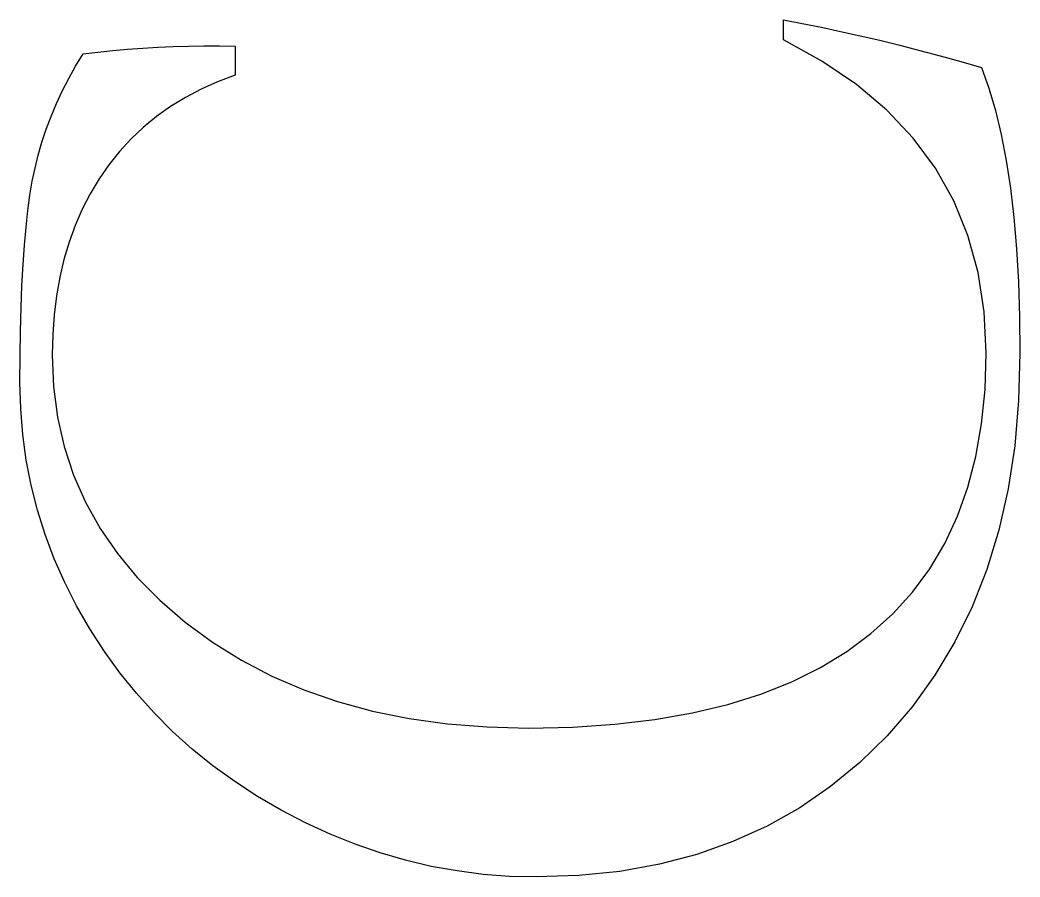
# Model space of a CAD drawing. Header units: millimetres. Extents: x -105 to 105, y -148 to 148.
# Drawn here: x -71.053 to -69.308, y 43.943 to 45.439 of the extents above; entities that cross this region are included whole.
import ezdxf

# ---------------------------------------------------------------- set-up
doc = ezdxf.new("R2010")
doc.units = ezdxf.units.MM
doc.layers.get('0').update_dxf_attribs({"lineweight": 18})

msp = doc.modelspace()

# ---------------------------------------------------------------- linework, layer by layer
at = {"color": 7, "lineweight": 30, "ltscale": 0.000871658}
msp.add_line((-69.7207, 45.4044), (-69.7207, 45.4393), dxfattribs=at)
at = {"color": 7, "lineweight": 30, "ltscale": 0.000836623}
msp.add_line((-69.7207, 45.4393), (-69.6878, 45.4332), dxfattribs=at)
at = {"color": 7, "lineweight": 30, "ltscale": 0.000848709}
msp.add_line((-69.6878, 45.4332), (-69.6545, 45.4265), dxfattribs=at)
at = {"color": 7, "lineweight": 30, "ltscale": 0.00085972}
msp.add_line((-69.6545, 45.4265), (-69.6208, 45.4194), dxfattribs=at)
at = {"color": 7, "lineweight": 30, "ltscale": 0.000871548}
msp.add_line((-69.6208, 45.4194), (-69.5868, 45.4118), dxfattribs=at)
at = {"color": 7, "lineweight": 30, "ltscale": 0.000883567}
msp.add_line((-69.5868, 45.4118), (-69.5524, 45.4038), dxfattribs=at)
at = {"color": 7, "lineweight": 30, "ltscale": 0.000662568}
msp.add_line((-70.8393, 45.3902), (-70.8128, 45.3917), dxfattribs=at)
at = {"color": 7, "lineweight": 30, "ltscale": 0.000666287}
msp.add_line((-70.8128, 45.3917), (-70.7862, 45.3928), dxfattribs=at)
at = {"color": 7, "lineweight": 30, "ltscale": 0.000670143}
msp.add_line((-70.7862, 45.3928), (-70.7594, 45.3936), dxfattribs=at)
at = {"color": 7, "lineweight": 30, "ltscale": 0.000674133}
msp.add_line((-70.7594, 45.3936), (-70.7324, 45.394), dxfattribs=at)
at = {"color": 7, "lineweight": 30, "ltscale": 0.000677491}
msp.add_line((-70.7324, 45.394), (-70.7053, 45.3941), dxfattribs=at)
at = {"color": 7, "lineweight": 30, "ltscale": 0.000682124}
msp.add_line((-70.7053, 45.3941), (-70.678, 45.3937), dxfattribs=at)
at = {"color": 7, "lineweight": 30, "ltscale": 0.001274}
for p, q in [((-70.678, 45.3937), (-70.678, 45.3427)), ((-69.5296, 44.4025), (-69.4954, 44.4403))]:
    msp.add_line(p, q, dxfattribs=at)
at = {"color": 7, "lineweight": 30, "ltscale": 0.001917}
msp.add_line((-69.6534, 45.3676), (-69.7207, 45.4044), dxfattribs=at)
at = {"color": 7, "lineweight": 30, "ltscale": 0.000895692}
msp.add_line((-69.5524, 45.4038), (-69.5176, 45.3952), dxfattribs=at)
at = {"color": 7, "lineweight": 30, "ltscale": 0.000907455}
msp.add_line((-69.5176, 45.3952), (-69.4824, 45.3862), dxfattribs=at)
at = {"color": 7, "lineweight": 30, "ltscale": 0.000627981}
msp.add_line((-70.9565, 45.3588), (-70.9435, 45.3803), dxfattribs=at)
at = {"color": 7, "lineweight": 30, "ltscale": 0.000650274}
msp.add_line((-70.9435, 45.3803), (-70.9177, 45.3833), dxfattribs=at)
at = {"color": 7, "lineweight": 30, "ltscale": 0.000653006}
msp.add_line((-70.9177, 45.3833), (-70.8917, 45.386), dxfattribs=at)
at = {"color": 7, "lineweight": 30, "ltscale": 0.000656322}
msp.add_line((-70.8917, 45.386), (-70.8656, 45.3883), dxfattribs=at)
at = {"color": 7, "lineweight": 30, "ltscale": 0.00065938}
msp.add_line((-70.8656, 45.3883), (-70.8393, 45.3902), dxfattribs=at)
at = {"color": 7, "lineweight": 30, "ltscale": 0.000919779}
msp.add_line((-69.4824, 45.3862), (-69.4469, 45.3766), dxfattribs=at)
at = {"color": 7, "lineweight": 30, "ltscale": 0.000931778}
msp.add_line((-69.4469, 45.3766), (-69.411, 45.3666), dxfattribs=at)
at = {"color": 7, "lineweight": 30, "ltscale": 0.00062054}
msp.add_line((-70.9685, 45.3371), (-70.9565, 45.3588), dxfattribs=at)
at = {"color": 7, "lineweight": 30, "ltscale": 0.001818}
msp.add_line((-69.5932, 45.3268), (-69.6534, 45.3676), dxfattribs=at)
at = {"color": 7, "lineweight": 30, "ltscale": 0.000944232}
msp.add_line((-69.411, 45.3666), (-69.3747, 45.3562), dxfattribs=at)
at = {"color": 7, "lineweight": 30, "ltscale": 0.000811808}
msp.add_line((-70.678, 45.3427), (-70.7084, 45.3313), dxfattribs=at)
at = {"color": 7, "lineweight": 30, "ltscale": 0.000951901}
msp.add_line((-69.3747, 45.3562), (-69.362, 45.3203), dxfattribs=at)
at = {"color": 7, "lineweight": 30, "ltscale": 0.000613146}
msp.add_line((-70.9797, 45.3152), (-70.9685, 45.3371), dxfattribs=at)
at = {"color": 7, "lineweight": 30, "ltscale": 0.000791189}
msp.add_line((-70.7084, 45.3313), (-70.7373, 45.3183), dxfattribs=at)
at = {"color": 7, "lineweight": 30, "ltscale": 0.001737}
msp.add_line((-69.5401, 45.282), (-69.5932, 45.3268), dxfattribs=at)
at = {"color": 7, "lineweight": 30, "ltscale": 0.000606569}
msp.add_line((-70.9899, 45.2932), (-70.9797, 45.3152), dxfattribs=at)
at = {"color": 7, "lineweight": 30, "ltscale": 0.000774509}
msp.add_line((-70.7373, 45.3183), (-70.7647, 45.3039), dxfattribs=at)
at = {"color": 7, "lineweight": 30, "ltscale": 0.001016}
msp.add_line((-69.362, 45.3203), (-69.3506, 45.2813), dxfattribs=at)
at = {"color": 7, "lineweight": 30, "ltscale": 0.000601316}
msp.add_line((-70.9992, 45.271), (-70.9899, 45.2932), dxfattribs=at)
at = {"color": 7, "lineweight": 30, "ltscale": 0.000750342}
msp.add_line((-70.7907, 45.288), (-70.8152, 45.2707), dxfattribs=at)
at = {"color": 7, "lineweight": 30, "ltscale": 0.000760751}
msp.add_line((-70.7647, 45.3039), (-70.7907, 45.288), dxfattribs=at)
at = {"color": 7, "lineweight": 30, "ltscale": 0.000596716}
msp.add_line((-71.0076, 45.2487), (-70.9992, 45.271), dxfattribs=at)
at = {"color": 7, "lineweight": 30, "ltscale": 0.000743136}
msp.add_line((-70.8152, 45.2707), (-70.8382, 45.2518), dxfattribs=at)
at = {"color": 7, "lineweight": 30, "ltscale": 0.001676}
msp.add_line((-69.4941, 45.2332), (-69.5401, 45.282), dxfattribs=at)
at = {"color": 7, "lineweight": 30, "ltscale": 0.001082}
msp.add_line((-69.3506, 45.2813), (-69.3405, 45.2392), dxfattribs=at)
at = {"color": 7, "lineweight": 30, "ltscale": 0.000739795}
msp.add_line((-70.8382, 45.2518), (-70.8597, 45.2315), dxfattribs=at)
at = {"color": 7, "lineweight": 30, "ltscale": 0.000592903}
msp.add_line((-71.0151, 45.2262), (-71.0076, 45.2487), dxfattribs=at)
at = {"color": 7, "lineweight": 30, "ltscale": 0.001151}
msp.add_line((-69.3405, 45.2392), (-69.3318, 45.194), dxfattribs=at)
at = {"color": 7, "lineweight": 30, "ltscale": 0.00058957}
msp.add_line((-71.0216, 45.2035), (-71.0151, 45.2262), dxfattribs=at)
at = {"color": 7, "lineweight": 30, "ltscale": 0.000740266}
msp.add_line((-70.8597, 45.2315), (-70.8797, 45.2097), dxfattribs=at)
at = {"color": 7, "lineweight": 30, "ltscale": 0.001639}
msp.add_line((-69.4552, 45.1805), (-69.4941, 45.2332), dxfattribs=at)
at = {"color": 7, "lineweight": 30, "ltscale": 0.000588151}
msp.add_line((-71.0273, 45.1807), (-71.0216, 45.2035), dxfattribs=at)
at = {"color": 7, "lineweight": 30, "ltscale": 0.000744129}
msp.add_line((-70.8797, 45.2097), (-70.8983, 45.1865), dxfattribs=at)
at = {"color": 7, "lineweight": 30, "ltscale": 0.000751763}
msp.add_line((-70.8983, 45.1865), (-70.9154, 45.1617), dxfattribs=at)
at = {"color": 7, "lineweight": 30, "ltscale": 0.001222}
msp.add_line((-69.3318, 45.194), (-69.3244, 45.1456), dxfattribs=at)
at = {"color": 7, "lineweight": 30, "ltscale": 0.000586428}
msp.add_line((-71.032, 45.1577), (-71.0273, 45.1807), dxfattribs=at)
at = {"color": 7, "lineweight": 30, "ltscale": 0.001626}
msp.add_line((-69.4233, 45.1238), (-69.4552, 45.1805), dxfattribs=at)
at = {"color": 7, "lineweight": 30, "ltscale": 0.000615217}
msp.add_line((-71.0361, 45.1334), (-71.032, 45.1577), dxfattribs=at)
at = {"color": 7, "lineweight": 30, "ltscale": 0.000757222}
msp.add_line((-70.9154, 45.1617), (-70.9309, 45.1357), dxfattribs=at)
at = {"color": 7, "lineweight": 30, "ltscale": 0.000673391}
msp.add_line((-71.0398, 45.1068), (-71.0361, 45.1334), dxfattribs=at)
at = {"color": 7, "lineweight": 30, "ltscale": 0.000760234}
msp.add_line((-70.9309, 45.1357), (-70.9448, 45.1087), dxfattribs=at)
at = {"color": 7, "lineweight": 30, "ltscale": 0.001295}
msp.add_line((-69.3244, 45.1456), (-69.3184, 45.0942), dxfattribs=at)
at = {"color": 7, "lineweight": 30, "ltscale": 0.001638}
msp.add_line((-69.3985, 45.0632), (-69.4233, 45.1238), dxfattribs=at)
at = {"color": 7, "lineweight": 30, "ltscale": 0.000731902}
msp.add_line((-71.043, 45.0777), (-71.0398, 45.1068), dxfattribs=at)
at = {"color": 7, "lineweight": 30, "ltscale": 0.000766336}
msp.add_line((-70.9448, 45.1087), (-70.9571, 45.0806), dxfattribs=at)
at = {"color": 7, "lineweight": 30, "ltscale": 0.000790822}
msp.add_line((-71.0458, 45.0461), (-71.043, 45.0777), dxfattribs=at)
at = {"color": 7, "lineweight": 30, "ltscale": 0.000775426}
msp.add_line((-70.9571, 45.0806), (-70.9677, 45.0515), dxfattribs=at)
at = {"color": 7, "lineweight": 30, "ltscale": 0.001369}
msp.add_line((-69.3184, 45.0942), (-69.3137, 45.0397), dxfattribs=at)
at = {"color": 7, "lineweight": 30, "ltscale": 0.001675}
for p, q in [((-69.3808, 44.9985), (-69.3985, 45.0632)), ((-69.5396, 44.1896), (-69.5875, 44.1427))]:
    msp.add_line(p, q, dxfattribs=at)
at = {"color": 7, "lineweight": 30, "ltscale": 0.000850066}
msp.add_line((-71.0481, 45.0122), (-71.0458, 45.0461), dxfattribs=at)
at = {"color": 7, "lineweight": 30, "ltscale": 0.000787581}
msp.add_line((-70.9677, 45.0515), (-70.9767, 45.0213), dxfattribs=at)
at = {"color": 7, "lineweight": 30, "ltscale": 0.001444}
msp.add_line((-69.3137, 45.0397), (-69.3104, 44.982), dxfattribs=at)
at = {"color": 7, "lineweight": 30, "ltscale": 0.000909741}
msp.add_line((-71.0501, 44.9759), (-71.0481, 45.0122), dxfattribs=at)
at = {"color": 7, "lineweight": 30, "ltscale": 0.000801853}
msp.add_line((-70.9767, 45.0213), (-70.9841, 44.99), dxfattribs=at)
at = {"color": 7, "lineweight": 30, "ltscale": 0.00081958}
msp.add_line((-70.9841, 44.99), (-70.9898, 44.9578), dxfattribs=at)
at = {"color": 7, "lineweight": 30, "ltscale": 0.001735}
msp.add_line((-69.3702, 44.9299), (-69.3808, 44.9985), dxfattribs=at)
at = {"color": 7, "lineweight": 30, "ltscale": 0.000969478}
msp.add_line((-71.0516, 44.9371), (-71.0501, 44.9759), dxfattribs=at)
at = {"color": 7, "lineweight": 30, "ltscale": 0.00152}
msp.add_line((-69.3104, 44.982), (-69.3083, 44.9212), dxfattribs=at)
at = {"color": 7, "lineweight": 30, "ltscale": 0.00083919}
msp.add_line((-70.9898, 44.9578), (-70.9939, 44.9244), dxfattribs=at)
at = {"color": 7, "lineweight": 30, "ltscale": 0.00103}
msp.add_line((-71.0526, 44.896), (-71.0516, 44.9371), dxfattribs=at)
at = {"color": 7, "lineweight": 30, "ltscale": 0.000861262}
msp.add_line((-70.9939, 44.9244), (-70.9964, 44.8901), dxfattribs=at)
at = {"color": 7, "lineweight": 30, "ltscale": 0.001816}
msp.add_line((-69.3667, 44.8573), (-69.3702, 44.9299), dxfattribs=at)
at = {"color": 7, "lineweight": 30, "ltscale": 0.001597}
msp.add_line((-69.3083, 44.9212), (-69.3077, 44.8573), dxfattribs=at)
at = {"color": 7, "lineweight": 30, "ltscale": 0.00109}
msp.add_line((-71.0533, 44.8524), (-71.0526, 44.896), dxfattribs=at)
at = {"color": 7, "lineweight": 30, "ltscale": 0.000885631}
msp.add_line((-70.9964, 44.8901), (-70.9972, 44.8547), dxfattribs=at)
at = {"color": 7, "lineweight": 30, "ltscale": 0.00115}
for p, q in [((-71.0535, 44.8064), (-71.0533, 44.8524)), ((-70.8502, 44.2636), (-70.8791, 44.2994))]:
    msp.add_line(p, q, dxfattribs=at)
at = {"color": 7, "lineweight": 30, "ltscale": 0.001385}
msp.add_line((-70.9972, 44.8547), (-70.9949, 44.7993), dxfattribs=at)
at = {"color": 7, "lineweight": 30, "ltscale": 0.001583}
msp.add_line((-69.3687, 44.794), (-69.3667, 44.8573), dxfattribs=at)
at = {"color": 7, "lineweight": 30, "ltscale": 0.002062}
msp.add_line((-69.3077, 44.8573), (-69.31, 44.7749), dxfattribs=at)
at = {"color": 7, "lineweight": 30, "ltscale": 0.001146}
for p, q in [((-71.0523, 44.7606), (-71.0535, 44.8064)), ((-70.9547, 44.4162), (-70.9754, 44.4571))]:
    msp.add_line(p, q, dxfattribs=at)
at = {"color": 7, "lineweight": 30, "ltscale": 0.001347}
msp.add_line((-70.9949, 44.7993), (-70.9879, 44.7459), dxfattribs=at)
at = {"color": 7, "lineweight": 30, "ltscale": 0.00151}
msp.add_line((-69.3747, 44.7339), (-69.3687, 44.794), dxfattribs=at)
at = {"color": 7, "lineweight": 30, "ltscale": 0.001982}
msp.add_line((-69.31, 44.7749), (-69.3169, 44.6959), dxfattribs=at)
at = {"color": 7, "lineweight": 30, "ltscale": 0.001134}
for p, q in [((-71.0486, 44.7154), (-71.0523, 44.7606)), ((-70.9754, 44.4571), (-70.9937, 44.4986))]:
    msp.add_line(p, q, dxfattribs=at)
at = {"color": 7, "lineweight": 30, "ltscale": 0.00132}
msp.add_line((-70.9879, 44.7459), (-70.9763, 44.6944), dxfattribs=at)
at = {"color": 7, "lineweight": 30, "ltscale": 0.001445}
msp.add_line((-69.3848, 44.677), (-69.3747, 44.7339), dxfattribs=at)
at = {"color": 7, "lineweight": 30, "ltscale": 0.001125}
for p, q in [((-71.0425, 44.6708), (-71.0486, 44.7154)), ((-70.9937, 44.4986), (-71.0096, 44.5407))]:
    msp.add_line(p, q, dxfattribs=at)
at = {"color": 7, "lineweight": 30, "ltscale": 0.001304}
msp.add_line((-70.9763, 44.6944), (-70.9601, 44.6448), dxfattribs=at)
at = {"color": 7, "lineweight": 30, "ltscale": 0.00191}
msp.add_line((-69.3169, 44.6959), (-69.3286, 44.6204), dxfattribs=at)
at = {"color": 7, "lineweight": 30, "ltscale": 0.001389}
msp.add_line((-69.3989, 44.6233), (-69.3848, 44.677), dxfattribs=at)
at = {"color": 7, "lineweight": 30, "ltscale": 0.00112}
for p, q in [((-71.034, 44.6268), (-71.0425, 44.6708)), ((-71.0096, 44.5407), (-71.023, 44.5835))]:
    msp.add_line(p, q, dxfattribs=at)
at = {"color": 7, "lineweight": 30, "ltscale": 0.0013}
msp.add_line((-70.9601, 44.6448), (-70.9392, 44.5972), dxfattribs=at)
at = {"color": 7, "lineweight": 30, "ltscale": 0.001118}
msp.add_line((-71.023, 44.5835), (-71.034, 44.6268), dxfattribs=at)
at = {"color": 7, "lineweight": 30, "ltscale": 0.001342}
msp.add_line((-69.417, 44.5728), (-69.3989, 44.6233), dxfattribs=at)
at = {"color": 7, "lineweight": 30, "ltscale": 0.001845}
msp.add_line((-69.3286, 44.6204), (-69.3448, 44.5484), dxfattribs=at)
at = {"color": 7, "lineweight": 30, "ltscale": 0.001308}
msp.add_line((-70.9392, 44.5972), (-70.9137, 44.5515), dxfattribs=at)
at = {"color": 7, "lineweight": 30, "ltscale": 0.001307}
msp.add_line((-69.4391, 44.5254), (-69.417, 44.5728), dxfattribs=at)
at = {"color": 7, "lineweight": 30, "ltscale": 0.001329}
msp.add_line((-70.9137, 44.5515), (-70.8835, 44.5078), dxfattribs=at)
at = {"color": 7, "lineweight": 30, "ltscale": 0.001791}
msp.add_line((-69.3448, 44.5484), (-69.3657, 44.4799), dxfattribs=at)
at = {"color": 7, "lineweight": 30, "ltscale": 0.001283}
msp.add_line((-69.4652, 44.4812), (-69.4391, 44.5254), dxfattribs=at)
at = {"color": 7, "lineweight": 30, "ltscale": 0.00136}
msp.add_line((-70.8835, 44.5078), (-70.8487, 44.4659), dxfattribs=at)
at = {"color": 7, "lineweight": 30, "ltscale": 0.001272}
msp.add_line((-69.4954, 44.4403), (-69.4652, 44.4812), dxfattribs=at)
at = {"color": 7, "lineweight": 30, "ltscale": 0.001746}
for p, q in [((-69.3657, 44.4799), (-69.3912, 44.4149)), ((-69.9373, 43.9651), (-70.0061, 43.9527))]:
    msp.add_line(p, q, dxfattribs=at)
at = {"color": 7, "lineweight": 30, "ltscale": 0.001402}
msp.add_line((-70.8487, 44.4659), (-70.8093, 44.426), dxfattribs=at)
at = {"color": 7, "lineweight": 30, "ltscale": 0.001162}
for p, q in [((-70.9315, 44.376), (-70.9547, 44.4162)), ((-70.1524, 43.9429), (-70.1989, 43.944))]:
    msp.add_line(p, q, dxfattribs=at)
at = {"color": 7, "lineweight": 30, "ltscale": 0.001455}
msp.add_line((-70.8093, 44.426), (-70.7652, 44.388), dxfattribs=at)
at = {"color": 7, "lineweight": 30, "ltscale": 0.001714}
msp.add_line((-69.3912, 44.4149), (-69.4213, 44.3533), dxfattribs=at)
at = {"color": 7, "lineweight": 30, "ltscale": 0.001288}
msp.add_line((-69.5678, 44.3679), (-69.5296, 44.4025), dxfattribs=at)
at = {"color": 7, "lineweight": 30, "ltscale": 0.001482}
msp.add_line((-70.7652, 44.388), (-70.7175, 44.3529), dxfattribs=at)
at = {"color": 7, "lineweight": 30, "ltscale": 0.001165}
msp.add_line((-70.9062, 44.3369), (-70.9315, 44.376), dxfattribs=at)
at = {"color": 7, "lineweight": 30, "ltscale": 0.001314}
msp.add_line((-69.61, 44.3366), (-69.5678, 44.3679), dxfattribs=at)
at = {"color": 7, "lineweight": 30, "ltscale": 0.001487}
msp.add_line((-70.7175, 44.3529), (-70.667, 44.3214), dxfattribs=at)
at = {"color": 7, "lineweight": 30, "ltscale": 0.001692}
msp.add_line((-69.4213, 44.3533), (-69.4561, 44.2953), dxfattribs=at)
at = {"color": 7, "lineweight": 30, "ltscale": 0.001156}
msp.add_line((-70.8791, 44.2994), (-70.9062, 44.3369), dxfattribs=at)
at = {"color": 7, "lineweight": 30, "ltscale": 0.001349}
msp.add_line((-69.6561, 44.3086), (-69.61, 44.3366), dxfattribs=at)
at = {"color": 7, "lineweight": 30, "ltscale": 0.001499}
msp.add_line((-70.667, 44.3214), (-70.6138, 44.2937), dxfattribs=at)
at = {"color": 7, "lineweight": 30, "ltscale": 0.001521}
msp.add_line((-70.6138, 44.2937), (-70.558, 44.2696), dxfattribs=at)
at = {"color": 7, "lineweight": 30, "ltscale": 0.001395}
msp.add_line((-69.7061, 44.2838), (-69.6561, 44.3086), dxfattribs=at)
at = {"color": 7, "lineweight": 30, "ltscale": 0.001683}
msp.add_line((-69.4561, 44.2953), (-69.4956, 44.2407), dxfattribs=at)
at = {"color": 7, "lineweight": 30, "ltscale": 0.001451}
msp.add_line((-69.76, 44.2624), (-69.7061, 44.2838), dxfattribs=at)
at = {"color": 7, "lineweight": 30, "ltscale": 0.001148}
for p, q in [((-70.8195, 44.2294), (-70.8502, 44.2636)), ((-70.787, 44.197), (-70.8195, 44.2294))]:
    msp.add_line(p, q, dxfattribs=at)
at = {"color": 7, "lineweight": 30, "ltscale": 0.00155}
msp.add_line((-70.558, 44.2696), (-70.4994, 44.2493), dxfattribs=at)
at = {"color": 7, "lineweight": 30, "ltscale": 0.001516}
msp.add_line((-69.8179, 44.2442), (-69.76, 44.2624), dxfattribs=at)
at = {"color": 7, "lineweight": 30, "ltscale": 0.001588}
for p, q in [((-70.4994, 44.2493), (-70.4381, 44.2326)), ((-69.8796, 44.2294), (-69.8179, 44.2442))]:
    msp.add_line(p, q, dxfattribs=at)
at = {"color": 7, "lineweight": 30, "ltscale": 0.001687}
msp.add_line((-69.4956, 44.2407), (-69.5396, 44.1896), dxfattribs=at)
at = {"color": 7, "lineweight": 30, "ltscale": 0.001632}
msp.add_line((-70.4381, 44.2326), (-70.3741, 44.2197), dxfattribs=at)
at = {"color": 7, "lineweight": 30, "ltscale": 0.001667}
msp.add_line((-69.9453, 44.2178), (-69.8796, 44.2294), dxfattribs=at)
at = {"color": 7, "lineweight": 30, "ltscale": 0.001684}
msp.add_line((-70.3741, 44.2197), (-70.3074, 44.2104), dxfattribs=at)
at = {"color": 7, "lineweight": 30, "ltscale": 0.001741}
msp.add_line((-70.3074, 44.2104), (-70.238, 44.2049), dxfattribs=at)
at = {"color": 7, "lineweight": 30, "ltscale": 0.001804}
msp.add_line((-70.238, 44.2049), (-70.1658, 44.203), dxfattribs=at)
at = {"color": 7, "lineweight": 30, "ltscale": 0.001936}
msp.add_line((-70.1658, 44.203), (-70.0884, 44.2047), dxfattribs=at)
at = {"color": 7, "lineweight": 30, "ltscale": 0.001842}
msp.add_line((-70.0884, 44.2047), (-70.0149, 44.2096), dxfattribs=at)
at = {"color": 7, "lineweight": 30, "ltscale": 0.001752}
msp.add_line((-70.0149, 44.2096), (-69.9453, 44.2178), dxfattribs=at)
at = {"color": 7, "lineweight": 30, "ltscale": 0.001152}
msp.add_line((-70.7527, 44.1662), (-70.787, 44.197), dxfattribs=at)
at = {"color": 7, "lineweight": 30, "ltscale": 0.00116}
msp.add_line((-70.7166, 44.137), (-70.7527, 44.1662), dxfattribs=at)
at = {"color": 7, "lineweight": 30, "ltscale": 0.00117}
msp.add_line((-70.6787, 44.1095), (-70.7166, 44.137), dxfattribs=at)
at = {"color": 7, "lineweight": 30, "ltscale": 0.001648}
msp.add_line((-69.5875, 44.1427), (-69.6384, 44.1008), dxfattribs=at)
at = {"color": 7, "lineweight": 30, "ltscale": 0.001183}
msp.add_line((-70.6391, 44.0837), (-70.6787, 44.1095), dxfattribs=at)
at = {"color": 7, "lineweight": 30, "ltscale": 0.001633}
msp.add_line((-69.6384, 44.1008), (-69.6922, 44.0638), dxfattribs=at)
at = {"color": 7, "lineweight": 30, "ltscale": 0.0012}
for p, q in [((-70.5976, 44.0595), (-70.6391, 44.0837)), ((-70.555, 44.0374), (-70.5976, 44.0595))]:
    msp.add_line(p, q, dxfattribs=at)
at = {"color": 7, "lineweight": 30, "ltscale": 0.001631}
msp.add_line((-69.6922, 44.0638), (-69.749, 44.0317), dxfattribs=at)
at = {"color": 7, "lineweight": 30, "ltscale": 0.001184}
msp.add_line((-70.512, 44.0175), (-70.555, 44.0374), dxfattribs=at)
at = {"color": 7, "lineweight": 30, "ltscale": 0.001641}
msp.add_line((-69.749, 44.0317), (-69.8088, 44.0046), dxfattribs=at)
at = {"color": 7, "lineweight": 30, "ltscale": 0.001171}
msp.add_line((-70.4686, 44), (-70.512, 44.0175), dxfattribs=at)
at = {"color": 7, "lineweight": 30, "ltscale": 0.001161}
msp.add_line((-70.4247, 43.9849), (-70.4686, 44), dxfattribs=at)
at = {"color": 7, "lineweight": 30, "ltscale": 0.001664}
msp.add_line((-69.8088, 44.0046), (-69.8716, 43.9823), dxfattribs=at)
at = {"color": 7, "lineweight": 30, "ltscale": 0.001153}
msp.add_line((-70.3804, 43.972), (-70.4247, 43.9849), dxfattribs=at)
at = {"color": 7, "lineweight": 30, "ltscale": 0.0017}
msp.add_line((-69.8716, 43.9823), (-69.9373, 43.9651), dxfattribs=at)
at = {"color": 7, "lineweight": 30, "ltscale": 0.001149}
for p, q in [((-70.3356, 43.9615), (-70.3804, 43.972)), ((-70.2449, 43.9475), (-70.2905, 43.9534))]:
    msp.add_line(p, q, dxfattribs=at)
at = {"color": 7, "lineweight": 30, "ltscale": 0.001147}
msp.add_line((-70.2905, 43.9534), (-70.3356, 43.9615), dxfattribs=at)
at = {"color": 7, "lineweight": 30, "ltscale": 0.001154}
msp.add_line((-70.1989, 43.944), (-70.2449, 43.9475), dxfattribs=at)
at = {"color": 7, "lineweight": 30, "ltscale": 0.001868}
msp.add_line((-70.0778, 43.9453), (-70.1524, 43.9429), dxfattribs=at)
at = {"color": 7, "lineweight": 30, "ltscale": 0.001802}
msp.add_line((-70.0061, 43.9527), (-70.0778, 43.9453), dxfattribs=at)

doc.saveas('drawing.dxf')
